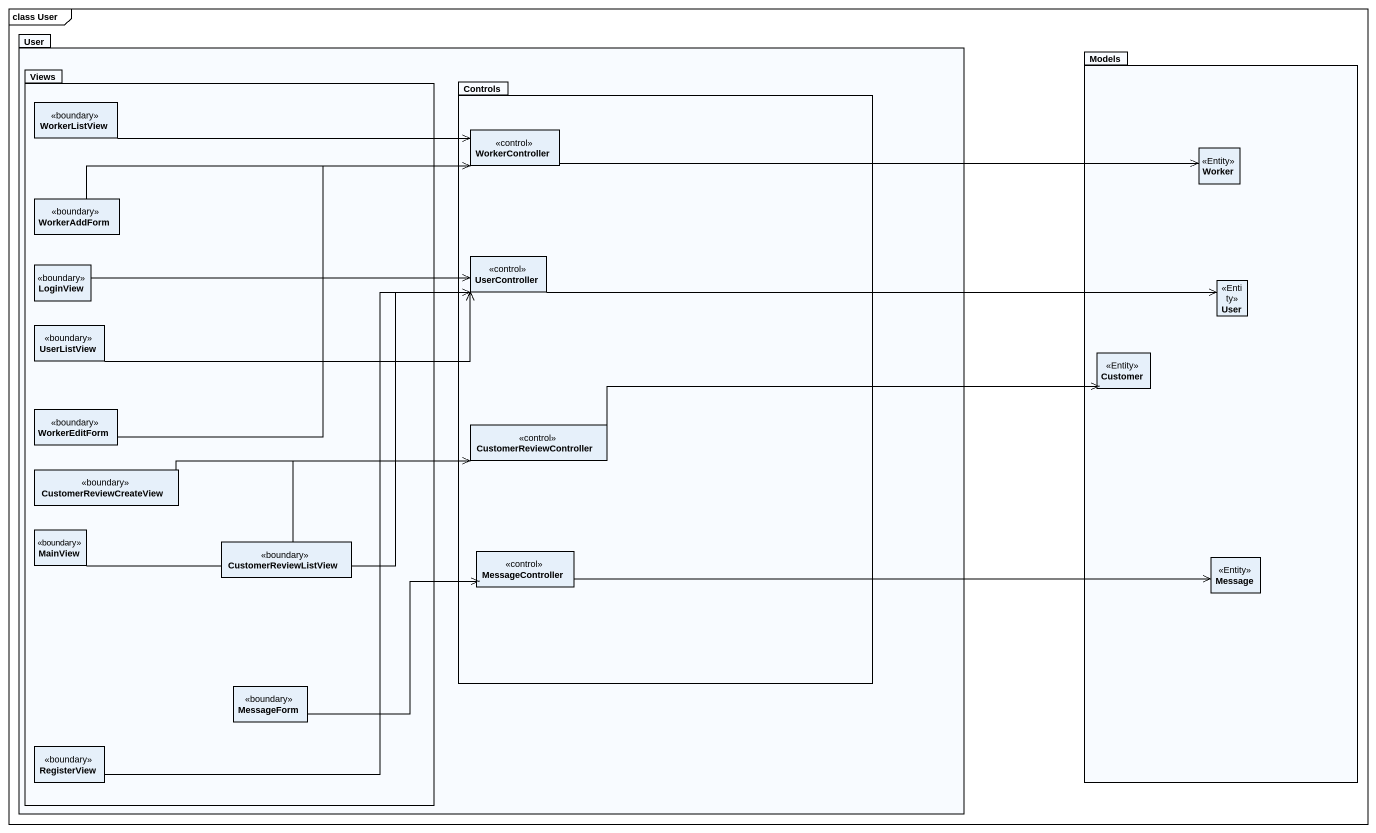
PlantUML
@startuml
mainframe class User
hide circle
hide empty members
package User {
  package Views {
    class WorkerListView <<boundary>>
    class WorkerAddForm <<boundary>>
    class LoginView <<boundary>>
    class UserListView <<boundary>>
    class WorkerEditForm <<boundary>>
    class CustomerReviewCreateView <<boundary>>
    class MainView <<boundary>>
    class CustomerReviewListView <<boundary>>
    class MessageForm <<boundary>>
    class RegisterView <<boundary>>
  }
  package Controls {
    class WorkerController <<control>>
    class UserController <<control>>
    class CustomerReviewController <<control>>
    class MessageController <<control>>
  }
}
package Models {
  class Worker <<Entity>>
  class "User" as User_2 <<Entity>>
  class Customer <<Entity>>
  class Message <<Entity>>
}
WorkerListView -right-> WorkerController
WorkerController -right-> Worker
WorkerAddForm -right-> WorkerController
LoginView -right-> UserController
UserController -right-> User_2
UserListView -right-> UserController
WorkerEditForm -up-> WorkerController
CustomerReviewController -right-> Customer
CustomerReviewCreateView -right-> CustomerReviewController
MainView -up-> UserController
CustomerReviewListView -right-> CustomerReviewController
MessageController -right-> Message
MessageForm -right-> MessageController
RegisterView -up-> UserController
@enduml
